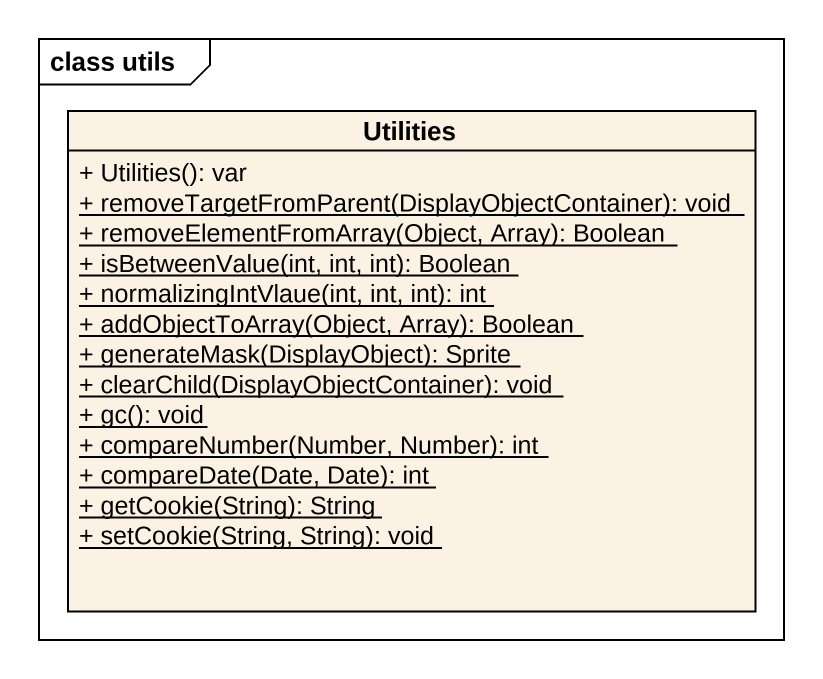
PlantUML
@startuml
mainframe class utils
hide circle
hide empty members
skinparam classAttributeIconSize 0
class Utilities {
  + Utilities(): var
  {static} + removeTargetFromParent(DisplayObjectContainer): void
  {static} + removeElementFromArray(Object, Array): Boolean
  {static} + isBetweenValue(int, int, int): Boolean
  {static} + normalizingIntVlaue(int, int, int): int
  {static} + addObjectToArray(Object, Array): Boolean
  {static} + generateMask(DisplayObject): Sprite
  {static} + clearChild(DisplayObjectContainer): void
  {static} + gc(): void
  {static} + compareNumber(Number, Number): int
  {static} + compareDate(Date, Date): int
  {static} + getCookie(String): String
  {static} + setCookie(String, String): void
}
@enduml
